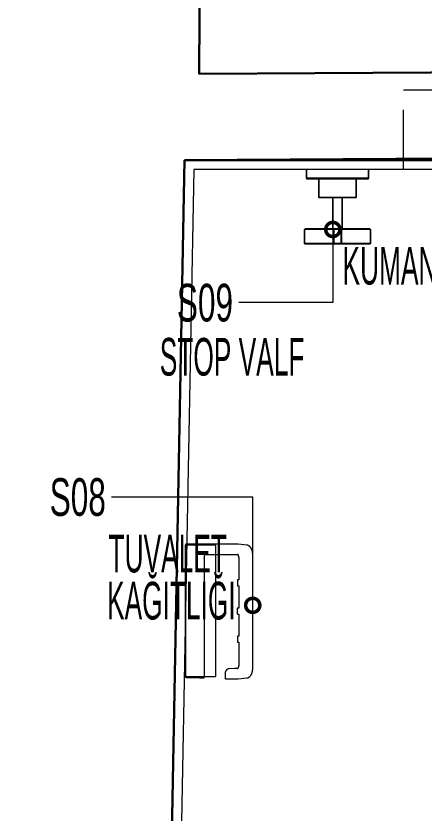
# Model space of a CAD drawing. Header units: centimetres. Extents: x 5488 to 20269, y -31398 to -19684.
# Drawn here: x 8388.1 to 8431.4, y -22403.8 to -22319.2 of the extents above; entities that cross this region are included whole.
import ezdxf
from ezdxf import colors
from ezdxf.entities.mleader import LeaderData, LeaderLine
from ezdxf.math import Vec2, Vec3

# ---------------------------------------------------------------- set-up
doc = ezdxf.new("R2010")
doc.units = ezdxf.units.CM
doc.linetypes.add('2202_Autoban_Istinye Park_Food Hall_Yerlesim_Plan_Altlik$0$2202_Autoban_Istinye Park_Food Hall_PLAN_altlik_20220517$0$2202_Autoban_Istinye Park_Food Hall_PLAN_altlik_20220506$0$HIDDEN', pattern=[9.525, 6.35, -3.175])
for name, color, linetype, lineweight in [('xxx_Auto_Duvar_Duvar Plan Kesit', 7, 'Continuous', 30), ('xxx_Auto_Kaplama_Ahşap', 34, 'Continuous', 0), ('xxx_Auto_Kaplama_Seramik', 182, 'Continuous', 13), ('xxx_Auto_Kaplama_Seramik Tarama', 186, 'Continuous', 5), ('xxx_Auto_Konstruksiyon_Metal', 141, 'Continuous', 0), ('xxx_Auto_SIGN_GENERAL', 51, 'Continuous', 0), ('xxx_Auto_Tefris_Tefris', 32, 'Continuous', 15)]:
    doc.layers.add(name, color=color, linetype=linetype, lineweight=lineweight)
doc.styles.add('AUTOBAN', font='')
doc.styles.add('ROMANS', font='romans')
doc.styles.get('AUTOBAN').set_extended_font_data('Helvetica Normal Tr')

# ---------------------------------------------------------------- blocks, each defined once
blk = doc.blocks.new('_DotSmall')
at = {"color": 0, "linetype": 'ByBlock', "const_width": 0.5}
blk.add_lwpolyline([(-0.0625, 0, 1), (0.0625, 0, 1)], format="xyb", close=True, dxfattribs=at)
blk = doc.blocks.new('x2202_Autoban_Istinye Park_Food Hall_PLAN_altlik_20220517$0$2202_Autoban_Istinye Park_Food Hall_PLAN_altlik_20220506$0$S08_plan')
for p, q in [((-3.3, 0), (-3.3, -0.90625)), ((-3.3, -0.90625), (-3.3, 0)), ((3.3, 0), (3.3, -0.90625)), ((3.3, -0.90625), (3.3, 0)), ((-3.3, -0.90625), (-3.225, -1)), ((-3.3, -0.90625), (-3.18, -0.90625)), ((-3.225, -1), (-3.105, -1)), ((-3.18, -0.90625), (-2.865, -0.90625)), ((-3.105, -1), (-2.79, -1)), ((-2.865, -0.90625), (-2.325, -0.90625)), ((-2.79, -1), (-2.28, -1)), ((-2.325, -0.90625), (-1.635, -0.90625)), ((-2.28, -1), (-2, -1)), ((-2.28, -1), (-1.605, -1)), ((-2, -1), (-2, -2.95)), ((-2, -1), (-1.92727, -1)), ((-2, -2.95), (-2, -1)), ((-1.92727, -1), (-1.73636, -1)), ((-1.73636, -1), (-1.40909, -1)), ((-1.635, -0.90625), (-0.855, -0.90625)), ((-1.605, -1), (-0.825, -1)), ((-1.40909, -1), (-0.99091, -1)), ((-0.99091, -1), (-0.51818, -1)), ((-0.855, -0.90625), (0, -0.90625)), ((-0.825, -1), (0, -1)), ((-0.51818, -1), (0, -1)), ((0, -0.90625), (0.855, -0.90625)), ((0, -1), (0.51818, -1)), ((0, -1), (0.825, -1)), ((0.51818, -1), (0.99091, -1)), ((0.825, -1), (1.605, -1)), ((0.855, -0.90625), (1.635, -0.90625)), ((0.99091, -1), (1.40909, -1)), ((1.40909, -1), (1.73636, -1)), ((1.605, -1), (2.28, -1)), ((1.635, -0.90625), (2.325, -0.90625)), ((1.73636, -1), (1.92727, -1)), ((1.92727, -1), (2, -1)), ((2, -1), (2, -2.95)), ((2, -1), (2.28, -1)), ((2, -2.95), (2, -1)), ((2.28, -1), (2.79, -1)), ((2.325, -0.90625), (2.865, -0.90625)), ((2.79, -1), (3.105, -1)), ((2.865, -0.90625), (3.18, -0.90625)), ((3.105, -1), (3.225, -1)), ((3.18, -0.90625), (3.3, -0.90625)), ((3.225, -1), (3.3, -0.90625)), ((-2, -2.95), (-1.95455, -3)), ((-2, -2.95), (-1.92727, -2.95)), ((-1.95455, -3), (-1.88182, -3)), ((-1.92727, -2.95), (-1.73636, -2.95)), ((-1.88182, -3), (-1.69091, -3)), ((-1.88182, -3), (-1.69091, -3)), ((-1.73636, -2.95), (-1.40909, -2.95)), ((-1.69091, -3), (-1.38182, -3)), ((-1.69091, -3), (-1.38182, -3)), ((-1.40909, -2.95), (-0.99091, -2.95)), ((-1.38182, -3), (-0.97273, -3)), ((-1.38182, -3), (-0.97273, -3)), ((-0.99091, -2.95), (-0.51818, -2.95)), ((-0.97273, -3), (-0.5, -3)), ((-0.97273, -3), (-0.5, -3)), ((-0.51818, -2.95), (0, -2.95)), ((-0.5, -3), (0, -3)), ((-0.5, -3), (-0.5, -6.3)), ((-0.5, -3), (-0.48, -3)), ((-0.5, -6.3), (-0.5, -3)), ((-0.48, -3), (-0.43, -3)), ((-0.43, -3), (-0.35, -3)), ((-0.35, -3), (-0.25, -3)), ((-0.25, -3), (-0.13, -3)), ((-0.13, -3), (0, -3)), ((0, -2.95), (0.51818, -2.95)), ((0, -3), (0.5, -3)), ((0, -3), (0.13, -3)), ((0.13, -3), (0.25, -3)), ((0.25, -3), (0.35, -3)), ((0.35, -3), (0.43, -3)), ((0.43, -3), (0.48, -3)), ((0.48, -3), (0.5, -3)), ((0.5, -6.3), (0.5, -3)), ((0.5, -3), (0.97273, -3)), ((0.5, -3), (0.5, -6.3)), ((0.5, -3), (0.97273, -3)), ((0.51818, -2.95), (0.99091, -2.95)), ((0.97273, -3), (1.38182, -3)), ((0.97273, -3), (1.38182, -3)), ((0.99091, -2.95), (1.40909, -2.95)), ((1.38182, -3), (1.69091, -3)), ((1.38182, -3), (1.69091, -3)), ((1.40909, -2.95), (1.73636, -2.95)), ((1.69091, -3), (1.88182, -3)), ((1.69091, -3), (1.88182, -3)), ((1.73636, -2.95), (1.92727, -2.95)), ((1.88182, -3), (1.95455, -3)), ((1.92727, -2.95), (2, -2.95)), ((1.95455, -3), (2, -2.95)), ((-3.5, -6.35), (-3.45, -6.3)), ((-3.5, -7.85), (-3.5, -6.35)), ((-3.5, -7.85), (-3.5, -6.35)), ((-3.5, -6.35), (-0.44, -6.35)), ((-3.5, -6.35), (-0.44, -6.35)), ((-3.5, -6.35), (-3.5, -7.85)), ((-3.5, -6.35), (-3.5, -7.85)), ((-3.45, -6.3), (-0.38, -6.3)), ((-3.45, -6.3), (-0.38, -6.3)), ((-0.44, -6.35), (-0.38, -6.3)), ((-0.44, -7.85), (-0.44, -6.35)), ((-0.44, -6.35), (-0.42, -6.35)), ((-0.44, -6.35), (-0.44, -7.85)), ((-0.42, -6.35), (-0.4, -6.35)), ((-0.4, -6.35), (-0.35, -6.3)), ((-0.4, -6.35), (-0.35, -6.3)), ((-0.4, -7.85), (-0.4, -6.35)), ((-0.4, -7.85), (-0.4, -6.35)), ((-0.4, -6.35), (0, -6.35)), ((-0.4, -6.35), (-0.4, -7.85)), ((-0.4, -6.35), (-0.4, -7.85)), ((-0.38, -6.3), (-0.37, -6.3)), ((-0.37, -6.3), (-0.35, -6.3)), ((-0.35, -6.3), (0, -6.3)), ((0, -6.3), (0.35, -6.3)), ((0, -6.35), (0.4, -6.35)), ((0.35, -6.3), (0.37, -6.3)), ((0.35, -6.3), (0.4, -6.35)), ((0.37, -6.3), (0.38, -6.3)), ((0.38, -6.3), (3.45, -6.3)), ((0.38, -6.3), (0.44, -6.35)), ((0.4, -7.85), (0.4, -6.35)), ((0.4, -6.35), (0.42, -6.35)), ((0.4, -6.35), (0.4, -7.85)), ((0.42, -6.35), (0.44, -6.35)), ((0.44, -7.85), (0.44, -6.35)), ((0.44, -6.35), (3.5, -6.35)), ((0.44, -6.35), (0.44, -7.85)), ((3.45, -6.3), (3.5, -6.35)), ((3.5, -7.85), (3.5, -6.35)), ((3.5, -6.35), (3.5, -7.85)), ((-3.5, -7.85), (-0.44, -7.85)), ((-3.5, -7.85), (-0.44, -7.85)), ((-3.5, -7.85), (-3.45, -7.9)), ((-3.5, -7.85), (-3.45, -7.9)), ((-3.5, -7.85), (-3.45, -7.9)), ((-3.5, -7.85), (-3.45, -7.9)), ((-3.45, -7.9), (-0.38, -7.9)), ((-3.45, -7.9), (-0.38, -7.9)), ((-3.45, -7.9), (-0.38, -7.9)), ((-3.45, -7.9), (-0.38, -7.9)), ((-0.44, -7.85), (-0.42, -7.85)), ((-0.44, -7.85), (-0.38, -7.9)), ((-0.44, -7.85), (-0.38, -7.9)), ((-0.42, -7.85), (-0.4, -7.85)), ((-0.4, -7.85), (-0.35, -7.9)), ((-0.4, -7.85), (-0.35, -7.9)), ((-0.4, -7.85), (0, -7.85)), ((-0.4, -7.85), (-0.35, -7.9)), ((-0.4, -7.85), (-0.35, -7.9)), ((-0.38, -7.9), (-0.37, -7.9)), ((-0.37, -7.9), (-0.35, -7.9)), ((-0.35, -7.9), (0, -7.9)), ((-0.35, -7.9), (0, -7.9)), ((0, -7.85), (0.4, -7.85)), ((0, -7.9), (0.35, -7.9)), ((0, -7.9), (0.35, -7.9)), ((0.35, -7.9), (0.4, -7.85)), ((0.35, -7.9), (0.4, -7.85)), ((0.35, -7.9), (0.4, -7.85)), ((0.35, -7.9), (0.4, -7.85)), ((0.35, -7.9), (0.4, -7.85)), ((0.35, -7.9), (0.4, -7.85)), ((0.35, -7.9), (0.37, -7.9)), ((0.37, -7.9), (0.38, -7.9)), ((0.38, -7.9), (0.44, -7.85)), ((0.38, -7.9), (0.44, -7.85)), ((0.38, -7.9), (3.45, -7.9)), ((0.38, -7.9), (3.45, -7.9)), ((0.4, -7.85), (0.42, -7.85)), ((0.42, -7.85), (0.44, -7.85)), ((0.44, -7.85), (3.5, -7.85)), ((3.45, -7.9), (3.5, -7.85)), ((3.45, -7.9), (3.5, -7.85)), ((3.45, -7.9), (3.5, -7.85)), ((3.45, -7.9), (3.5, -7.85))]:
    blk.add_line(p, q)
blk.add_lwpolyline([(-3.3, 0), (3.3, 0)])
blk = doc.blocks.new('x2202_Autoban_Istinye Park_Food Hall_PLAN_altlik_20220517$0$2202_Autoban_Istinye Park_Food Hall_PLAN_altlik_20220506$0$S22_plan')
blk.add_lwpolyline([(-6.9, 3.2), (6.9, 3.2, -0.414214), (7, 3.1), (7, 0), (-7, 0), (-7, 3.1, -0.414214)], format="xyb", close=True)
blk = doc.blocks.new('x2202_Autoban_Istinye Park_Food Hall_PLAN_altlik_20220517$0$2202_Autoban_Istinye Park_Food Hall_PLAN_altlik_20220506$0$S10_plan')
for p, q in [((-6.982, 0), (6.982, 0)), ((6.982, 0), (6.986, 0)), ((-7.09, -0.151), (-7.089, -0.133)), ((-7.09, -0.194), (-7.09, -0.151)), ((-7.09, -5.526), (-7.09, -0.194)), ((-7.089, -0.133), (-7.088, -0.115)), ((-7.088, -0.115), (-7.087, -0.109)), ((-7.087, -0.109), (-7.086, -0.102)), ((-7.086, -0.097), (-7.085, -0.091)), ((-7.086, -0.102), (-7.086, -0.097)), ((-7.085, -0.091), (-7.084, -0.086)), ((-7.084, -0.086), (-7.082, -0.081)), ((-7.082, -0.081), (-7.081, -0.077)), ((-7.081, -0.077), (-7.08, -0.074)), ((-7.08, -0.074), (-7.079, -0.07)), ((-7.079, -0.07), (-7.078, -0.067)), ((-7.078, -0.067), (-7.077, -0.063)), ((-7.077, -0.063), (-7.075, -0.06)), ((-7.075, -0.06), (-7.074, -0.057)), ((-7.074, -0.057), (-7.072, -0.054)), ((-7.072, -0.054), (-7.07, -0.051)), ((-7.07, -0.051), (-7.068, -0.048)), ((-7.068, -0.048), (-7.066, -0.045)), ((-7.066, -0.045), (-7.064, -0.042)), ((-7.064, -0.042), (-7.062, -0.039)), ((-7.062, -0.039), (-7.06, -0.036)), ((-7.06, -0.036), (-7.058, -0.034)), ((-7.058, -0.034), (-7.055, -0.031)), ((-7.055, -0.031), (-7.053, -0.029)), ((-7.053, -0.029), (-7.05, -0.026)), ((-7.05, -0.026), (-7.047, -0.024)), ((-7.047, -0.024), (-7.045, -0.022)), ((-7.045, -0.022), (-7.042, -0.019)), ((-7.042, -0.019), (-7.039, -0.017)), ((-7.039, -0.017), (-7.036, -0.016)), ((-7.036, -0.016), (-7.033, -0.014)), ((-7.033, -0.014), (-7.03, -0.012)), ((-7.03, -0.012), (-7.027, -0.01)), ((-7.027, -0.01), (-7.023, -0.009)), ((-7.023, -0.009), (-7.02, -0.007)), ((-7.02, -0.007), (-7.017, -0.006)), ((-7.017, -0.006), (-7.013, -0.005)), ((-7.013, -0.005), (-7.01, -0.004)), ((-7.01, -0.004), (-7.007, -0.003)), ((-7.007, -0.003), (-7.003, -0.002)), ((-7.003, -0.002), (-7, -0.002)), ((-7, -0.002), (-6.996, -0.001)), ((-6.996, -0.001), (-6.993, -0.001)), ((-6.993, -0.001), (-6.989, 0)), ((-6.989, 0), (-6.986, 0)), ((-6.986, 0), (-6.982, 0)), ((6.986, 0), (6.989, 0)), ((6.989, 0), (6.992, -0.001)), ((6.992, -0.001), (6.996, -0.001)), ((6.996, -0.001), (6.999, -0.002)), ((6.999, -0.002), (7.003, -0.002)), ((7.003, -0.002), (7.006, -0.003)), ((7.006, -0.003), (7.009, -0.004)), ((7.009, -0.004), (7.013, -0.005)), ((7.013, -0.005), (7.016, -0.006)), ((7.016, -0.006), (7.019, -0.007)), ((7.019, -0.007), (7.023, -0.009)), ((7.023, -0.009), (7.026, -0.01)), ((7.026, -0.01), (7.029, -0.012)), ((7.029, -0.012), (7.032, -0.013)), ((7.032, -0.013), (7.035, -0.015)), ((7.035, -0.015), (7.038, -0.017)), ((7.038, -0.017), (7.041, -0.019)), ((7.041, -0.019), (7.043, -0.021)), ((7.043, -0.021), (7.046, -0.023)), ((7.046, -0.023), (7.049, -0.025)), ((7.049, -0.025), (7.051, -0.028)), ((7.051, -0.028), (7.054, -0.03)), ((7.054, -0.03), (7.056, -0.033)), ((7.056, -0.033), (7.058, -0.035)), ((7.058, -0.035), (7.061, -0.038)), ((7.061, -0.038), (7.063, -0.041)), ((7.063, -0.041), (7.065, -0.044)), ((7.065, -0.044), (7.067, -0.047)), ((7.067, -0.047), (7.068, -0.049)), ((7.068, -0.049), (7.07, -0.052)), ((7.07, -0.052), (7.072, -0.055)), ((7.072, -0.055), (7.073, -0.059)), ((7.073, -0.059), (7.074, -0.062)), ((7.074, -0.062), (7.076, -0.065)), ((7.076, -0.065), (7.077, -0.068)), ((7.077, -0.068), (7.078, -0.071)), ((7.078, -0.071), (7.079, -0.074)), ((7.079, -0.074), (7.08, -0.078)), ((7.08, -0.078), (7.08, -0.081)), ((7.08, -0.081), (7.081, -0.084)), ((7.081, -0.084), (7.081, -0.088)), ((7.081, -0.088), (7.082, -0.091)), ((7.082, -0.091), (7.082, -0.094)), ((7.082, -0.094), (7.082, -0.098)), ((7.082, -0.098), (7.091, -0.498)), ((7.091, -0.498), (7.114, -1.498)), ((7.114, -1.498), (7.12, -1.756)), ((-5.956, -2.088), (-5.977, -2.155)), ((-5.977, -2.143), (-5.977, -2.143)), ((-5.977, -2.143), (-5.977, -5.538)), ((-5.95, -2.082), (-5.956, -2.088)), ((-5.945, -2.076), (-5.95, -2.082)), ((-5.939, -2.07), (-5.945, -2.076)), ((-5.932, -2.064), (-5.939, -2.07)), ((-5.926, -2.058), (-5.932, -2.064)), ((-5.919, -2.053), (-5.926, -2.058)), ((-5.913, -2.048), (-5.919, -2.053)), ((-5.906, -2.043), (-5.913, -2.048)), ((-5.899, -2.038), (-5.906, -2.043)), ((-5.892, -2.034), (-5.899, -2.038)), ((-5.884, -2.03), (-5.892, -2.034)), ((-5.877, -2.026), (-5.884, -2.03)), ((-5.869, -2.022), (-5.877, -2.026)), ((-5.861, -2.019), (-5.869, -2.022)), ((-5.853, -2.016), (-5.861, -2.019)), ((-5.845, -2.013), (-5.853, -2.016)), ((-5.837, -2.01), (-5.845, -2.013)), ((-5.829, -2.008), (-5.837, -2.01)), ((-5.821, -2.006), (-5.829, -2.008)), ((-5.813, -2.004), (-5.821, -2.006)), ((-5.804, -2.003), (-5.813, -2.004)), ((-5.796, -2.001), (-5.804, -2.003)), ((-5.788, -2.001), (-5.796, -2.001)), ((-5.779, -2), (-5.788, -2.001)), ((-5.771, -2), (-5.779, -2)), ((-5.762, -2), (-5.771, -2)), ((-5.754, -2), (-5.762, -2)), ((-5.745, -2), (-5.754, -2)), ((-5.738, -2), (-5.745, -2)), ((-5.61, -1.993), (-5.738, -2)), ((7.023, -2), (-5.738, -2)), ((-5.61, -1.993), (-5.61, -1.993)), ((-5.492, -1.997), (-5.492, -1.997)), ((-5.491, -1.997), (-5.491, -1.997)), ((7.027, -2), (7.023, -2)), ((7.03, -2), (7.027, -2)), ((7.033, -1.999), (7.03, -2)), ((7.037, -1.999), (7.033, -1.999)), ((7.04, -1.999), (7.037, -1.999)), ((7.044, -1.998), (7.04, -1.999)), ((7.047, -1.997), (7.044, -1.998)), ((7.05, -1.996), (7.047, -1.997)), ((7.054, -1.995), (7.05, -1.996)), ((7.057, -1.994), (7.054, -1.995)), ((7.06, -1.993), (7.057, -1.994)), ((7.063, -1.991), (7.06, -1.993)), ((7.067, -1.99), (7.063, -1.991)), ((7.07, -1.988), (7.067, -1.99)), ((7.073, -1.987), (7.07, -1.988)), ((7.076, -1.985), (7.073, -1.987)), ((7.079, -1.983), (7.076, -1.985)), ((7.081, -1.981), (7.079, -1.983)), ((7.084, -1.979), (7.081, -1.981)), ((7.087, -1.977), (7.084, -1.979)), ((7.09, -1.975), (7.087, -1.977)), ((7.092, -1.972), (7.09, -1.975)), ((7.095, -1.97), (7.092, -1.972)), ((7.097, -1.967), (7.095, -1.97)), ((7.099, -1.965), (7.097, -1.967)), ((7.101, -1.962), (7.099, -1.965)), ((7.104, -1.959), (7.101, -1.962)), ((7.106, -1.957), (7.104, -1.959)), ((7.107, -1.954), (7.106, -1.957)), ((7.109, -1.951), (7.107, -1.954)), ((7.111, -1.948), (7.109, -1.951)), ((7.113, -1.945), (7.111, -1.948)), ((7.114, -1.941), (7.113, -1.945)), ((7.115, -1.938), (7.114, -1.941)), ((7.117, -1.935), (7.115, -1.938)), ((7.118, -1.932), (7.117, -1.935)), ((7.119, -1.928), (7.118, -1.932)), ((7.12, -1.925), (7.119, -1.928)), ((7.12, -1.756), (7.123, -1.898)), ((7.121, -1.922), (7.12, -1.925)), ((7.122, -1.915), (7.121, -1.918)), ((7.121, -1.918), (7.121, -1.922)), ((7.123, -1.908), (7.122, -1.912)), ((7.122, -1.912), (7.122, -1.915)), ((7.123, -1.898), (7.123, -1.901)), ((7.123, -1.901), (7.123, -1.905)), ((7.123, -1.905), (7.123, -1.908)), ((6.482, -4.232), (6.493, -4.229)), ((6.493, -4.229), (6.503, -4.226)), ((6.503, -4.226), (6.514, -4.223)), ((6.514, -4.223), (6.524, -4.221)), ((6.524, -4.221), (6.535, -4.218)), ((6.535, -4.218), (6.545, -4.216)), ((6.545, -4.216), (6.556, -4.214)), ((6.556, -4.214), (6.567, -4.212)), ((6.567, -4.212), (6.578, -4.211)), ((6.578, -4.211), (6.588, -4.209)), ((6.588, -4.209), (6.599, -4.208)), ((6.599, -4.208), (6.61, -4.207)), ((6.61, -4.207), (6.621, -4.206)), ((6.621, -4.206), (6.632, -4.205)), ((6.632, -4.205), (6.642, -4.205)), ((6.642, -4.205), (6.653, -4.205)), ((6.653, -4.205), (6.664, -4.205)), ((6.664, -4.205), (7.136, -4.205)), ((7.136, -4.205), (7.14, -4.205)), ((7.14, -4.205), (7.143, -4.205)), ((7.143, -4.205), (7.147, -4.205)), ((7.147, -4.205), (7.15, -4.206)), ((7.15, -4.206), (7.153, -4.206)), ((7.153, -4.206), (7.157, -4.207)), ((7.157, -4.207), (7.16, -4.207)), ((7.16, -4.207), (7.163, -4.208)), ((7.163, -4.208), (7.167, -4.209)), ((7.167, -4.209), (7.17, -4.21)), ((7.17, -4.21), (7.173, -4.212)), ((7.173, -4.212), (7.176, -4.213)), ((7.176, -4.213), (7.179, -4.214)), ((7.179, -4.214), (7.182, -4.216)), ((7.182, -4.216), (7.185, -4.217)), ((7.185, -4.217), (7.188, -4.219)), ((7.188, -4.219), (7.191, -4.221)), ((7.191, -4.221), (7.194, -4.223)), ((7.194, -4.223), (7.197, -4.225)), ((7.197, -4.225), (7.2, -4.227)), ((7.2, -4.227), (7.202, -4.229)), ((7.202, -4.229), (7.205, -4.232)), ((7.205, -4.232), (7.207, -4.234)), ((6.123, -5.195), (6.165, -4.588)), ((6.165, -4.588), (6.166, -4.578)), ((6.166, -4.578), (6.167, -4.568)), ((6.167, -4.568), (6.168, -4.558)), ((6.168, -4.558), (6.17, -4.549)), ((6.17, -4.549), (6.172, -4.539)), ((6.172, -4.539), (6.174, -4.529)), ((6.174, -4.529), (6.177, -4.52)), ((6.177, -4.52), (6.179, -4.51)), ((6.179, -4.51), (6.183, -4.501)), ((6.183, -4.501), (6.186, -4.491)), ((6.186, -4.491), (6.19, -4.482)), ((6.19, -4.482), (6.193, -4.473)), ((6.193, -4.473), (6.198, -4.463)), ((6.198, -4.463), (6.202, -4.454)), ((6.202, -4.454), (6.207, -4.445)), ((6.207, -4.445), (6.212, -4.437)), ((6.212, -4.437), (6.217, -4.427)), ((6.217, -4.427), (6.223, -4.418)), ((6.223, -4.418), (6.229, -4.409)), ((6.229, -4.409), (6.235, -4.401)), ((6.235, -4.401), (6.242, -4.392)), ((6.242, -4.392), (6.249, -4.383)), ((6.249, -4.383), (6.256, -4.375)), ((6.256, -4.375), (6.263, -4.367)), ((6.263, -4.367), (6.271, -4.359)), ((6.271, -4.359), (6.279, -4.351)), ((6.279, -4.351), (6.287, -4.343)), ((6.287, -4.343), (6.295, -4.336)), ((6.295, -4.336), (6.303, -4.329)), ((6.303, -4.329), (6.312, -4.322)), ((6.312, -4.322), (6.321, -4.315)), ((6.321, -4.315), (6.33, -4.308)), ((6.33, -4.308), (6.339, -4.301)), ((6.339, -4.301), (6.348, -4.295)), ((6.348, -4.295), (6.357, -4.289)), ((6.357, -4.289), (6.367, -4.283)), ((6.367, -4.283), (6.377, -4.278)), ((6.377, -4.278), (6.387, -4.272)), ((6.387, -4.272), (6.397, -4.267)), ((6.397, -4.267), (6.407, -4.262)), ((6.407, -4.262), (6.417, -4.257)), ((6.417, -4.257), (6.428, -4.252)), ((6.428, -4.252), (6.438, -4.248)), ((6.438, -4.248), (6.449, -4.244)), ((6.449, -4.244), (6.46, -4.24)), ((6.46, -4.24), (6.471, -4.236)), ((6.471, -4.236), (6.482, -4.232)), ((7.207, -4.234), (7.21, -4.236)), ((7.21, -4.236), (7.212, -4.239)), ((7.212, -4.239), (7.214, -4.241)), ((7.214, -4.241), (7.216, -4.244)), ((7.216, -4.244), (7.218, -4.247)), ((7.218, -4.247), (7.22, -4.25)), ((7.22, -4.25), (7.222, -4.253)), ((7.222, -4.253), (7.224, -4.256)), ((7.224, -4.256), (7.225, -4.259)), ((7.225, -4.259), (7.227, -4.262)), ((7.227, -4.262), (7.228, -4.265)), ((7.228, -4.265), (7.229, -4.268)), ((7.229, -4.268), (7.231, -4.271)), ((7.231, -4.271), (7.232, -4.274)), ((7.232, -4.274), (7.233, -4.278)), ((7.233, -4.278), (7.234, -4.281)), ((7.234, -4.281), (7.234, -4.284)), ((7.234, -4.284), (7.235, -4.288)), ((7.235, -4.288), (7.236, -4.291)), ((7.236, -4.291), (7.236, -4.294)), ((7.236, -4.294), (7.236, -4.298)), ((7.236, -4.298), (7.236, -4.301)), ((7.236, -4.301), (7.236, -4.305)), ((7.236, -4.305), (7.236, -5.526)), ((-7.087, -5.578), (-7.09, -5.526)), ((-6.982, -6.512), (-7.087, -5.579)), ((-6.023, -5.493), (-6.013, -5.505)), ((-6.013, -5.505), (-6.009, -5.51)), ((-6.009, -5.51), (-6.005, -5.514)), ((-6.005, -5.514), (-6.001, -5.518)), ((-6.001, -5.518), (-5.997, -5.522)), ((-5.997, -5.522), (-5.992, -5.526)), ((-5.992, -5.526), (-5.979, -5.536)), ((-5.979, -5.536), (-5.966, -5.545)), ((-5.966, -5.545), (-5.953, -5.554)), ((-5.953, -5.554), (-5.939, -5.563)), ((-5.939, -5.563), (-5.925, -5.571)), ((-5.925, -5.571), (-5.911, -5.579)), ((-5.911, -5.579), (-5.896, -5.586)), ((-5.896, -5.586), (-5.881, -5.593)), ((-5.881, -5.593), (-5.866, -5.599)), ((-5.866, -5.599), (-5.851, -5.605)), ((-5.851, -5.605), (-5.836, -5.61)), ((-5.836, -5.61), (-5.818, -5.617)), ((-5.818, -5.617), (-5.8, -5.622)), ((-5.8, -5.622), (-5.769, -5.631)), ((-5.769, -5.631), (-5.738, -5.638)), ((-5.738, -5.638), (-5.707, -5.645)), ((-5.707, -5.645), (-5.676, -5.65)), ((-5.676, -5.65), (-5.644, -5.655)), ((-5.644, -5.655), (-5.613, -5.658)), ((-5.613, -5.658), (-5.581, -5.661)), ((-5.581, -5.661), (-5.549, -5.662)), ((-5.549, -5.662), (-5.517, -5.662)), ((-5.517, -5.662), (-3.297, -5.662)), ((-3.297, -5.531), (-3.296, -5.53)), ((-3.297, -5.532), (-3.297, -5.531)), ((-3.297, -5.533), (-3.297, -5.532)), ((-3.297, -5.534), (-3.297, -5.533)), ((-3.297, -5.536), (-3.297, -5.534)), ((-3.297, -5.662), (-3.297, -5.536)), ((-3.296, -5.527), (-3.295, -5.526)), ((-3.296, -5.528), (-3.296, -5.527)), ((-3.296, -5.529), (-3.296, -5.528)), ((-3.296, -5.53), (-3.296, -5.529)), ((-3.295, -5.525), (-3.295, -5.524)), ((-3.295, -5.524), (-3.294, -5.524)), ((-3.295, -5.526), (-3.295, -5.525)), ((-3.294, -5.522), (-3.293, -5.521)), ((-3.294, -5.523), (-3.294, -5.522)), ((-3.294, -5.524), (-3.294, -5.523)), ((-3.293, -5.52), (-3.292, -5.519)), ((-3.293, -5.521), (-3.293, -5.52)), ((-3.292, -5.519), (-3.291, -5.518)), ((-3.291, -5.518), (-3.291, -5.517)), ((-3.291, -5.517), (-3.29, -5.517)), ((-3.29, -5.517), (-3.289, -5.516)), ((-3.289, -5.515), (-3.288, -5.514)), ((-3.289, -5.516), (-3.289, -5.515)), ((-3.288, -5.514), (-3.287, -5.514)), ((-3.287, -5.513), (-3.286, -5.512)), ((-3.287, -5.514), (-3.287, -5.513)), ((-3.286, -5.512), (-3.285, -5.512)), ((-3.285, -5.512), (-3.284, -5.511)), ((-3.284, -5.511), (-3.283, -5.51)), ((-3.283, -5.51), (-3.282, -5.51)), ((-3.282, -5.51), (-3.282, -5.509)), ((-3.282, -5.509), (-3.281, -5.509)), ((-3.281, -5.509), (-3.28, -5.508)), ((-3.28, -5.508), (-3.279, -5.508)), ((-3.279, -5.508), (-3.278, -5.508)), ((-3.278, -5.508), (-3.277, -5.507)), ((-3.277, -5.507), (-3.276, -5.507)), ((-3.276, -5.507), (-3.275, -5.507)), ((-3.275, -5.507), (-3.274, -5.506)), ((-3.274, -5.506), (-3.273, -5.506)), ((-3.273, -5.506), (-3.272, -5.506)), ((-3.272, -5.506), (-3.271, -5.506)), ((-3.271, -5.506), (-3.27, -5.506)), ((-3.27, -5.506), (-3.269, -5.506)), ((-3.269, -5.506), (-3.268, -5.506)), ((-3.268, -5.506), (-3.267, -5.506)), ((-3.267, -5.506), (-3.266, -5.506)), ((-3.266, -5.506), (-3.266, -5.506)), ((-3.266, -5.506), (-3.266, -5.506)), ((-3.266, -5.506), (-3.265, -5.506)), ((-3.265, -5.506), (-3.265, -5.506)), ((-3.265, -5.506), (-3.264, -5.506)), ((-3.264, -5.506), (-3.264, -5.506)), ((-3.264, -5.506), (-3.263, -5.506)), ((-3.263, -5.506), (-3.26, -5.506)), ((-3.26, -5.506), (-3.259, -5.506)), ((-3.259, -5.506), (-3.255, -5.506)), ((-3.255, -5.506), (-3.255, -5.506)), ((-3.255, -5.506), (-3.252, -5.506)), ((-3.252, -5.506), (-3.252, -5.506)), ((-3.252, -5.506), (-3.25, -5.506)), ((-3.25, -5.506), (-3.249, -5.506)), ((-3.249, -5.506), (-3.248, -5.506)), ((-3.248, -5.506), (-3.246, -5.506)), ((-3.246, -5.506), (-3.243, -5.506)), ((-3.243, -5.506), (-3.242, -5.506)), ((-3.242, -5.506), (-3.24, -5.506)), ((-3.24, -5.506), (-3.239, -5.506)), ((-3.239, -5.506), (-3.237, -5.506)), ((-3.237, -5.506), (-3.235, -5.506)), ((-3.235, -5.506), (-3.233, -5.506)), ((-3.233, -5.506), (-2.84, -5.506)), ((-2.84, -5.506), (-2.838, -5.506)), ((-2.838, -5.506), (-2.699, -5.506)), ((-2.699, -5.506), (-2.696, -5.506)), ((-2.696, -5.506), (-2.696, -5.506)), ((-2.696, -5.506), (-2.694, -5.506)), ((-2.694, -5.506), (-2.693, -5.506)), ((-2.693, -5.506), (-2.692, -5.506)), ((-2.692, -5.506), (-2.691, -5.506)), ((-2.691, -5.506), (-2.69, -5.506)), ((-2.69, -5.506), (-2.689, -5.506)), ((-2.689, -5.506), (-2.689, -5.506)), ((-2.689, -5.506), (-2.688, -5.506)), ((-2.688, -5.506), (-2.687, -5.506)), ((-2.687, -5.506), (-2.687, -5.506)), ((-2.687, -5.506), (-2.686, -5.506)), ((-2.686, -5.506), (-2.685, -5.506)), ((-2.685, -5.506), (-2.684, -5.506)), ((-2.684, -5.506), (-2.683, -5.506)), ((-2.683, -5.506), (-2.682, -5.506)), ((-2.682, -5.506), (-2.681, -5.506)), ((-2.681, -5.506), (-2.68, -5.506)), ((-2.68, -5.506), (-2.679, -5.507)), ((-2.679, -5.507), (-2.678, -5.507)), ((-2.678, -5.507), (-2.677, -5.507)), ((-2.677, -5.507), (-2.676, -5.508)), ((-2.676, -5.508), (-2.675, -5.508)), ((-2.675, -5.508), (-2.674, -5.508)), ((-2.674, -5.508), (-2.673, -5.509)), ((-2.673, -5.509), (-2.672, -5.509)), ((-2.672, -5.509), (-2.671, -5.51)), ((-2.671, -5.51), (-2.67, -5.51)), ((-2.67, -5.51), (-2.67, -5.511)), ((-2.67, -5.511), (-2.669, -5.512)), ((-2.669, -5.512), (-2.668, -5.512)), ((-2.668, -5.512), (-2.667, -5.513)), ((-2.667, -5.513), (-2.666, -5.514)), ((-2.666, -5.514), (-2.666, -5.514)), ((-2.666, -5.514), (-2.665, -5.515)), ((-2.665, -5.515), (-2.664, -5.516)), ((-2.664, -5.516), (-2.664, -5.517)), ((-2.664, -5.517), (-2.663, -5.517)), ((-2.663, -5.517), (-2.662, -5.518)), ((-2.662, -5.518), (-2.662, -5.519)), ((-2.662, -5.519), (-2.661, -5.52)), ((-2.661, -5.52), (-2.661, -5.521)), ((-2.661, -5.521), (-2.66, -5.522)), ((-2.66, -5.522), (-2.66, -5.523)), ((-2.66, -5.523), (-2.659, -5.524)), ((-2.659, -5.524), (-2.659, -5.524)), ((-2.659, -5.524), (-2.659, -5.525)), ((-2.659, -5.525), (-2.658, -5.526)), ((-2.658, -5.526), (-2.658, -5.527)), ((-2.658, -5.527), (-2.658, -5.528)), ((-2.658, -5.528), (-2.658, -5.529)), ((-2.658, -5.529), (-2.657, -5.53)), ((-2.657, -5.53), (-2.657, -5.531)), ((-2.657, -5.531), (-2.657, -5.532)), ((-2.657, -5.532), (-2.657, -5.533)), ((-2.657, -5.533), (-2.657, -5.534)), ((-2.657, -5.534), (-2.657, -5.536)), ((-2.657, -5.536), (-2.657, -5.662)), ((-2.657, -5.662), (-0.297, -5.662)), ((-0.297, -5.526), (-0.296, -5.525)), ((-0.297, -5.527), (-0.297, -5.526)), ((-0.297, -5.528), (-0.297, -5.527)), ((-0.297, -5.529), (-0.297, -5.528)), ((-0.297, -5.53), (-0.297, -5.529)), ((-0.297, -5.662), (-0.297, -5.53)), ((-0.296, -5.522), (-0.295, -5.521)), ((-0.296, -5.523), (-0.296, -5.522)), ((-0.296, -5.524), (-0.296, -5.523)), ((-0.296, -5.525), (-0.296, -5.524)), ((-0.295, -5.519), (-0.294, -5.518)), ((-0.295, -5.52), (-0.295, -5.519)), ((-0.295, -5.521), (-0.295, -5.52)), ((-0.294, -5.516), (-0.293, -5.515)), ((-0.294, -5.517), (-0.294, -5.516)), ((-0.294, -5.518), (-0.294, -5.517)), ((-0.293, -5.515), (-0.293, -5.514)), ((-0.293, -5.514), (-0.292, -5.514)), ((-0.292, -5.514), (-0.291, -5.513)), ((-0.291, -5.512), (-0.29, -5.511)), ((-0.291, -5.513), (-0.291, -5.512)), ((-0.29, -5.511), (-0.289, -5.51)), ((-0.289, -5.51), (-0.288, -5.509)), ((-0.289, -5.51), (-0.289, -5.51)), ((-0.288, -5.509), (-0.287, -5.508)), ((-0.287, -5.508), (-0.287, -5.507)), ((-0.287, -5.507), (-0.286, -5.507)), ((-0.286, -5.507), (-0.285, -5.506)), ((-0.285, -5.506), (-0.284, -5.505)), ((-0.284, -5.505), (-0.283, -5.505)), ((-0.283, -5.505), (-0.282, -5.504)), ((-0.282, -5.504), (-0.281, -5.503)), ((-0.282, -5.504), (-0.282, -5.504)), ((-0.281, -5.503), (-0.28, -5.503)), ((-0.28, -5.503), (-0.279, -5.502)), ((-0.279, -5.502), (-0.278, -5.502)), ((-0.278, -5.502), (-0.277, -5.502)), ((-0.277, -5.502), (-0.276, -5.501)), ((-0.276, -5.501), (-0.275, -5.501)), ((-0.275, -5.501), (-0.274, -5.501)), ((-0.274, -5.501), (-0.273, -5.501)), ((-0.273, -5.501), (-0.272, -5.5)), ((-0.272, -5.5), (-0.271, -5.5)), ((-0.271, -5.5), (-0.27, -5.5)), ((-0.27, -5.5), (-0.269, -5.5)), ((-0.269, -5.5), (-0.268, -5.5)), ((-0.268, -5.5), (-0.267, -5.5)), ((-0.267, -5.5), (-0.266, -5.5)), ((-0.266, -5.5), (-0.266, -5.5)), ((-0.266, -5.5), (-0.266, -5.5)), ((-0.266, -5.5), (-0.265, -5.5)), ((-0.265, -5.5), (-0.265, -5.5)), ((-0.265, -5.5), (-0.264, -5.5)), ((-0.264, -5.5), (-0.264, -5.5)), ((-0.264, -5.5), (-0.263, -5.5)), ((-0.263, -5.5), (-0.26, -5.5)), ((-0.26, -5.5), (-0.259, -5.5)), ((-0.259, -5.5), (-0.255, -5.5)), ((-0.255, -5.5), (-0.255, -5.5)), ((-0.255, -5.5), (-0.252, -5.5)), ((-0.252, -5.5), (-0.252, -5.5)), ((-0.252, -5.5), (-0.25, -5.5)), ((-0.25, -5.5), (-0.249, -5.5)), ((-0.249, -5.5), (-0.248, -5.5)), ((-0.248, -5.5), (-0.246, -5.5)), ((-0.246, -5.5), (-0.243, -5.5)), ((-0.243, -5.5), (-0.242, -5.5)), ((-0.242, -5.5), (-0.24, -5.5)), ((-0.24, -5.5), (-0.239, -5.5)), ((-0.239, -5.5), (-0.237, -5.5)), ((-0.237, -5.5), (-0.235, -5.5)), ((-0.235, -5.5), (-0.233, -5.5)), ((-0.233, -5.5), (0.16, -5.5)), ((0.16, -5.5), (0.162, -5.5)), ((0.162, -5.5), (0.301, -5.5)), ((0.301, -5.5), (0.304, -5.5)), ((0.304, -5.5), (0.304, -5.5)), ((0.304, -5.5), (0.306, -5.5)), ((0.306, -5.5), (0.307, -5.5)), ((0.307, -5.5), (0.308, -5.5)), ((0.308, -5.5), (0.309, -5.5)), ((0.309, -5.5), (0.31, -5.5)), ((0.31, -5.5), (0.311, -5.5)), ((0.311, -5.5), (0.311, -5.5)), ((0.311, -5.5), (0.312, -5.5)), ((0.312, -5.5), (0.313, -5.5)), ((0.313, -5.5), (0.313, -5.5)), ((0.313, -5.5), (0.314, -5.5)), ((0.314, -5.5), (0.315, -5.5)), ((0.315, -5.5), (0.316, -5.5)), ((0.316, -5.5), (0.317, -5.5)), ((0.317, -5.5), (0.318, -5.5)), ((0.318, -5.5), (0.319, -5.501)), ((0.319, -5.501), (0.32, -5.501)), ((0.32, -5.501), (0.321, -5.501)), ((0.321, -5.501), (0.322, -5.501)), ((0.322, -5.501), (0.323, -5.502)), ((0.323, -5.502), (0.324, -5.502)), ((0.324, -5.502), (0.325, -5.502)), ((0.325, -5.502), (0.326, -5.503)), ((0.326, -5.503), (0.327, -5.503)), ((0.327, -5.503), (0.328, -5.504)), ((0.328, -5.504), (0.329, -5.504)), ((0.329, -5.504), (0.33, -5.505)), ((0.33, -5.505), (0.33, -5.505)), ((0.33, -5.505), (0.331, -5.506)), ((0.331, -5.506), (0.332, -5.507)), ((0.332, -5.507), (0.333, -5.507)), ((0.333, -5.507), (0.334, -5.508)), ((0.334, -5.508), (0.334, -5.509)), ((0.334, -5.509), (0.335, -5.51)), ((0.335, -5.51), (0.336, -5.51)), ((0.336, -5.51), (0.336, -5.511)), ((0.336, -5.511), (0.337, -5.512)), ((0.337, -5.512), (0.338, -5.513)), ((0.338, -5.513), (0.338, -5.514)), ((0.338, -5.514), (0.339, -5.514)), ((0.339, -5.514), (0.339, -5.515)), ((0.339, -5.515), (0.34, -5.516)), ((0.34, -5.516), (0.34, -5.517)), ((0.34, -5.517), (0.341, -5.518)), ((0.341, -5.518), (0.341, -5.519)), ((0.341, -5.519), (0.341, -5.52)), ((0.341, -5.52), (0.342, -5.521)), ((0.342, -5.521), (0.342, -5.522)), ((0.342, -5.522), (0.342, -5.523)), ((0.342, -5.523), (0.342, -5.524)), ((0.342, -5.524), (0.343, -5.525)), ((0.343, -5.525), (0.343, -5.526)), ((0.343, -5.526), (0.343, -5.527)), ((0.343, -5.527), (0.343, -5.528)), ((0.343, -5.528), (0.343, -5.529)), ((0.343, -5.529), (0.343, -5.53)), ((0.343, -5.53), (0.343, -5.662)), ((0.343, -5.662), (2.703, -5.662)), ((2.703, -5.531), (2.704, -5.53)), ((2.703, -5.532), (2.703, -5.531)), ((2.703, -5.533), (2.703, -5.532)), ((2.703, -5.534), (2.703, -5.533)), ((2.703, -5.536), (2.703, -5.534)), ((2.703, -5.662), (2.703, -5.536)), ((2.704, -5.527), (2.705, -5.526)), ((2.704, -5.528), (2.704, -5.527)), ((2.704, -5.529), (2.704, -5.528)), ((2.704, -5.53), (2.704, -5.529)), ((2.705, -5.525), (2.705, -5.524)), ((2.705, -5.524), (2.706, -5.524)), ((2.705, -5.526), (2.705, -5.525)), ((2.706, -5.522), (2.707, -5.521)), ((2.706, -5.523), (2.706, -5.522)), ((2.706, -5.524), (2.706, -5.523)), ((2.707, -5.52), (2.708, -5.519)), ((2.707, -5.521), (2.707, -5.52)), ((2.708, -5.519), (2.709, -5.518)), ((2.709, -5.518), (2.709, -5.517)), ((2.709, -5.517), (2.71, -5.517)), ((2.71, -5.517), (2.711, -5.516)), ((2.711, -5.515), (2.712, -5.514)), ((2.711, -5.516), (2.711, -5.515)), ((2.712, -5.514), (2.713, -5.514)), ((2.713, -5.513), (2.714, -5.512)), ((2.713, -5.514), (2.713, -5.513)), ((2.714, -5.512), (2.715, -5.512)), ((2.715, -5.512), (2.716, -5.511)), ((2.716, -5.511), (2.717, -5.51)), ((2.717, -5.51), (2.718, -5.51)), ((2.718, -5.51), (2.718, -5.509)), ((2.718, -5.509), (2.719, -5.509)), ((2.719, -5.509), (2.72, -5.508)), ((2.72, -5.508), (2.721, -5.508)), ((2.721, -5.508), (2.722, -5.508)), ((2.722, -5.508), (2.723, -5.507)), ((2.723, -5.507), (2.724, -5.507)), ((2.724, -5.507), (2.725, -5.507)), ((2.725, -5.507), (2.726, -5.506)), ((2.726, -5.506), (2.727, -5.506)), ((2.727, -5.506), (2.728, -5.506)), ((2.728, -5.506), (2.729, -5.506)), ((2.729, -5.506), (2.73, -5.506)), ((2.73, -5.506), (2.731, -5.506)), ((2.731, -5.506), (2.732, -5.506)), ((2.732, -5.506), (2.733, -5.506)), ((2.733, -5.506), (2.734, -5.506)), ((2.734, -5.506), (2.734, -5.506)), ((2.734, -5.506), (2.734, -5.506)), ((2.734, -5.506), (2.735, -5.506)), ((2.735, -5.506), (2.735, -5.506)), ((2.735, -5.506), (2.736, -5.506)), ((2.736, -5.506), (2.736, -5.506)), ((2.736, -5.506), (2.737, -5.506)), ((2.737, -5.506), (2.74, -5.506)), ((2.74, -5.506), (2.741, -5.506)), ((2.741, -5.506), (2.745, -5.506)), ((2.745, -5.506), (2.745, -5.506)), ((2.745, -5.506), (2.748, -5.506)), ((2.748, -5.506), (2.748, -5.506)), ((2.748, -5.506), (2.75, -5.506)), ((2.75, -5.506), (2.751, -5.506)), ((2.751, -5.506), (2.752, -5.506)), ((2.752, -5.506), (2.754, -5.506)), ((2.754, -5.506), (2.757, -5.506)), ((2.757, -5.506), (2.758, -5.506)), ((2.758, -5.506), (2.76, -5.506)), ((2.76, -5.506), (2.761, -5.506)), ((2.761, -5.506), (2.763, -5.506)), ((2.763, -5.506), (2.765, -5.506)), ((2.765, -5.506), (2.767, -5.506)), ((2.767, -5.506), (3.16, -5.506)), ((3.16, -5.506), (3.162, -5.506)), ((3.162, -5.506), (3.301, -5.506)), ((3.301, -5.506), (3.304, -5.506)), ((3.304, -5.506), (3.304, -5.506)), ((3.304, -5.506), (3.306, -5.506)), ((3.306, -5.506), (3.307, -5.506)), ((3.307, -5.506), (3.308, -5.506)), ((3.308, -5.506), (3.309, -5.506)), ((3.309, -5.506), (3.31, -5.506)), ((3.31, -5.506), (3.311, -5.506)), ((3.311, -5.506), (3.311, -5.506)), ((3.311, -5.506), (3.312, -5.506)), ((3.312, -5.506), (3.313, -5.506)), ((3.313, -5.506), (3.313, -5.506)), ((3.313, -5.506), (3.314, -5.506)), ((3.314, -5.506), (3.315, -5.506)), ((3.315, -5.506), (3.316, -5.506)), ((3.316, -5.506), (3.317, -5.506)), ((3.317, -5.506), (3.318, -5.506)), ((3.318, -5.506), (3.319, -5.506)), ((3.319, -5.506), (3.32, -5.506)), ((3.32, -5.506), (3.321, -5.507)), ((3.321, -5.507), (3.322, -5.507)), ((3.322, -5.507), (3.323, -5.507)), ((3.323, -5.507), (3.324, -5.508)), ((3.324, -5.508), (3.325, -5.508)), ((3.325, -5.508), (3.326, -5.508)), ((3.326, -5.508), (3.327, -5.509)), ((3.327, -5.509), (3.328, -5.509)), ((3.328, -5.509), (3.329, -5.51)), ((3.329, -5.51), (3.33, -5.51)), ((3.33, -5.51), (3.33, -5.511)), ((3.33, -5.511), (3.331, -5.512)), ((3.331, -5.512), (3.332, -5.512)), ((3.332, -5.512), (3.333, -5.513)), ((3.333, -5.513), (3.334, -5.514)), ((3.334, -5.514), (3.334, -5.514)), ((3.334, -5.514), (3.335, -5.515)), ((3.335, -5.515), (3.336, -5.516)), ((3.336, -5.516), (3.336, -5.517)), ((3.336, -5.517), (3.337, -5.517)), ((3.337, -5.517), (3.338, -5.518)), ((3.338, -5.518), (3.338, -5.519)), ((3.338, -5.519), (3.339, -5.52)), ((3.339, -5.52), (3.339, -5.521)), ((3.339, -5.521), (3.34, -5.522)), ((3.34, -5.522), (3.34, -5.523)), ((3.34, -5.523), (3.341, -5.524)), ((3.341, -5.524), (3.341, -5.524)), ((3.341, -5.524), (3.341, -5.525)), ((3.341, -5.525), (3.342, -5.526)), ((3.342, -5.526), (3.342, -5.527)), ((3.342, -5.527), (3.342, -5.528)), ((3.342, -5.528), (3.342, -5.529)), ((3.342, -5.529), (3.343, -5.53)), ((3.343, -5.53), (3.343, -5.531)), ((3.343, -5.531), (3.343, -5.532)), ((3.343, -5.532), (3.343, -5.533)), ((3.343, -5.533), (3.343, -5.534)), ((3.343, -5.534), (3.343, -5.536)), ((3.343, -5.536), (3.343, -5.662)), ((3.343, -5.662), (5.663, -5.662)), ((5.663, -5.662), (5.695, -5.662)), ((5.695, -5.662), (5.727, -5.66)), ((5.727, -5.66), (5.759, -5.658)), ((5.759, -5.658), (5.79, -5.655)), ((5.79, -5.655), (5.822, -5.65)), ((5.822, -5.65), (5.853, -5.645)), ((5.853, -5.645), (5.884, -5.639)), ((5.884, -5.639), (5.909, -5.633)), ((5.909, -5.633), (5.934, -5.626)), ((5.934, -5.626), (5.958, -5.619)), ((5.958, -5.619), (5.982, -5.61)), ((5.982, -5.61), (5.984, -5.61)), ((5.984, -5.61), (6.005, -5.602)), ((6.005, -5.602), (6.026, -5.593)), ((6.026, -5.593), (6.046, -5.584)), ((6.046, -5.584), (6.066, -5.574)), ((6.066, -5.574), (6.076, -5.568)), ((6.076, -5.568), (6.087, -5.562)), ((6.087, -5.562), (6.096, -5.556)), ((6.096, -5.556), (6.105, -5.551)), ((6.105, -5.551), (6.113, -5.545)), ((6.113, -5.545), (6.121, -5.539)), ((6.121, -5.539), (6.128, -5.534)), ((6.123, -5.198), (6.123, -5.195)), ((6.123, -5.538), (6.123, -5.198)), ((6.128, -5.534), (6.135, -5.529)), ((6.135, -5.529), (6.138, -5.526)), ((6.138, -5.526), (6.144, -5.521)), ((6.144, -5.521), (6.148, -5.517)), ((6.148, -5.517), (6.152, -5.513)), ((6.152, -5.513), (6.156, -5.509)), ((6.156, -5.509), (6.159, -5.506)), ((6.159, -5.506), (6.162, -5.503)), ((6.162, -5.503), (6.164, -5.5)), ((6.164, -5.5), (6.165, -5.498)), ((6.165, -5.498), (6.167, -5.497)), ((6.167, -5.495), (6.168, -5.494)), ((6.167, -5.497), (6.167, -5.495)), ((6.168, -5.494), (6.168, -5.493)), ((6.168, -5.493), (6.169, -5.493)), ((7.233, -5.579), (7.129, -6.512)), ((7.236, -5.526), (7.234, -5.578)), ((-6.981, -6.522), (-6.982, -6.512)), ((-6.98, -6.532), (-6.981, -6.522)), ((-6.978, -6.542), (-6.98, -6.532)), ((-6.976, -6.553), (-6.978, -6.542)), ((-6.974, -6.563), (-6.976, -6.553)), ((-6.971, -6.574), (-6.974, -6.563)), ((-6.968, -6.584), (-6.971, -6.574)), ((-6.966, -6.594), (-6.968, -6.584)), ((-6.962, -6.604), (-6.966, -6.594)), ((-6.959, -6.615), (-6.962, -6.604)), ((-6.957, -6.621), (-6.959, -6.615)), ((-6.952, -6.635), (-6.957, -6.621)), ((-6.948, -6.643), (-6.952, -6.635)), ((-6.945, -6.652), (-6.948, -6.643)), ((-6.941, -6.66), (-6.945, -6.652)), ((-6.937, -6.669), (-6.941, -6.66)), ((-6.933, -6.677), (-6.937, -6.669)), ((-6.924, -6.694), (-6.933, -6.677)), ((-6.917, -6.708), (-6.924, -6.694)), ((-6.909, -6.721), (-6.917, -6.708)), ((-6.901, -6.734), (-6.909, -6.721)), ((-6.892, -6.748), (-6.901, -6.734)), ((-6.885, -6.758), (-6.892, -6.748)), ((-6.877, -6.768), (-6.885, -6.758)), ((-6.865, -6.784), (-6.877, -6.768)), ((7.023, -6.769), (7.012, -6.784)), ((7.034, -6.754), (7.023, -6.769)), ((7.045, -6.739), (7.034, -6.754)), ((7.055, -6.723), (7.045, -6.739)), ((7.064, -6.707), (7.055, -6.723)), ((7.073, -6.69), (7.064, -6.707)), ((7.081, -6.673), (7.073, -6.69)), ((7.089, -6.656), (7.081, -6.673)), ((7.096, -6.639), (7.089, -6.656)), ((7.103, -6.621), (7.096, -6.639)), ((7.108, -6.604), (7.103, -6.621)), ((7.114, -6.586), (7.108, -6.604)), ((7.118, -6.568), (7.114, -6.586)), ((7.122, -6.549), (7.118, -6.568)), ((7.126, -6.531), (7.122, -6.549)), ((7.128, -6.512), (7.126, -6.531)), ((-6.852, -6.799), (-6.865, -6.784)), ((-6.839, -6.814), (-6.852, -6.799)), ((-6.825, -6.829), (-6.839, -6.814)), ((-6.811, -6.844), (-6.825, -6.829)), ((-6.796, -6.858), (-6.811, -6.844)), ((-6.781, -6.872), (-6.796, -6.858)), ((-6.765, -6.886), (-6.781, -6.872)), ((-6.749, -6.899), (-6.765, -6.886)), ((-6.73, -6.914), (-6.749, -6.899)), ((-6.711, -6.928), (-6.73, -6.914)), ((-6.691, -6.942), (-6.711, -6.928)), ((-6.67, -6.955), (-6.691, -6.942)), ((-6.649, -6.968), (-6.67, -6.955)), ((-6.628, -6.981), (-6.649, -6.968)), ((-6.606, -6.993), (-6.628, -6.981)), ((-6.583, -7.004), (-6.606, -6.993)), ((-6.556, -7.017), (-6.583, -7.004)), ((-6.528, -7.03), (-6.556, -7.017)), ((-6.501, -7.042), (-6.528, -7.03)), ((-6.472, -7.052), (-6.501, -7.042)), ((-6.442, -7.063), (-6.472, -7.052)), ((-6.405, -7.076), (-6.442, -7.063)), ((-6.367, -7.087), (-6.405, -7.076)), ((-6.328, -7.097), (-6.367, -7.087)), ((-6.29, -7.106), (-6.328, -7.097)), ((-6.25, -7.114), (-6.29, -7.106)), ((-6.21, -7.121), (-6.25, -7.114)), ((-6.17, -7.126), (-6.21, -7.121)), ((-6.129, -7.131), (-6.17, -7.126)), ((-6.089, -7.134), (-6.129, -7.131)), ((-6.048, -7.137), (-6.089, -7.134)), ((-6.014, -7.138), (-6.048, -7.137)), ((-5.98, -7.138), (-6.014, -7.138)), ((6.127, -7.138), (-5.98, -7.138)), ((6.175, -7.137), (6.127, -7.138)), ((6.223, -7.135), (6.175, -7.137)), ((6.251, -7.133), (6.223, -7.135)), ((6.278, -7.131), (6.251, -7.133)), ((6.306, -7.128), (6.278, -7.131)), ((6.333, -7.124), (6.306, -7.128)), ((6.36, -7.12), (6.333, -7.124)), ((6.387, -7.115), (6.36, -7.12)), ((6.414, -7.11), (6.387, -7.115)), ((6.441, -7.105), (6.414, -7.11)), ((6.467, -7.099), (6.441, -7.105)), ((6.494, -7.092), (6.467, -7.099)), ((6.52, -7.085), (6.494, -7.092)), ((6.545, -7.077), (6.52, -7.085)), ((6.582, -7.065), (6.545, -7.077)), ((6.619, -7.052), (6.582, -7.065)), ((6.649, -7.041), (6.619, -7.052)), ((6.679, -7.028), (6.649, -7.041)), ((6.709, -7.014), (6.679, -7.028)), ((6.738, -7), (6.709, -7.014)), ((6.76, -6.988), (6.738, -7)), ((6.782, -6.976), (6.76, -6.988)), ((6.804, -6.963), (6.782, -6.976)), ((6.824, -6.95), (6.804, -6.963)), ((6.845, -6.936), (6.824, -6.95)), ((6.865, -6.922), (6.845, -6.936)), ((6.884, -6.908), (6.865, -6.922)), ((6.902, -6.893), (6.884, -6.908)), ((6.923, -6.876), (6.902, -6.893)), ((6.935, -6.865), (6.923, -6.876)), ((6.946, -6.855), (6.935, -6.865)), ((6.957, -6.844), (6.946, -6.855)), ((6.968, -6.833), (6.957, -6.844)), ((6.979, -6.821), (6.968, -6.833)), ((6.989, -6.81), (6.979, -6.821)), ((7, -6.798), (6.989, -6.81)), ((7.012, -6.784), (7, -6.798))]:
    blk.add_line(p, q)
blk = doc.blocks.new('WCVİTRİFİYE')
at = {"linetype": '2202_Autoban_Istinye Park_Food Hall_Yerlesim_Plan_Altlik$0$2202_Autoban_Istinye Park_Food Hall_PLAN_altlik_20220517$0$2202_Autoban_Istinye Park_Food Hall_PLAN_altlik_20220506$0$HIDDEN'}
blk.add_lwpolyline([(23, 0), (-23, 0), (-22.98, 8.48), (23.02, 8.48)], close=True, dxfattribs=at)
at = {"xscale": -1}
blk.add_blockref('x2202_Autoban_Istinye Park_Food Hall_PLAN_altlik_20220517$0$2202_Autoban_Istinye Park_Food Hall_PLAN_altlik_20220506$0$S08_plan', (-30, 0), dxfattribs=at)
at = {"xscale": -1.000000000000001, "rotation": 90}
blk.add_blockref('x2202_Autoban_Istinye Park_Food Hall_PLAN_altlik_20220517$0$2202_Autoban_Istinye Park_Food Hall_PLAN_altlik_20220506$0$S10_plan', (-46.146, -46.849), dxfattribs=at)
at = {"rotation": 270}
blk.add_blockref('x2202_Autoban_Istinye Park_Food Hall_PLAN_altlik_20220517$0$2202_Autoban_Istinye Park_Food Hall_PLAN_altlik_20220506$0$S22_plan', (-46.146, -46.849), dxfattribs=at)
blk = doc.blocks.new('WC TEFRIS')
at = {"layer": 'xxx_Auto_Tefris_Tefris', "color": 0}
blk.add_blockref('WCVİTRİFİYE', (-259.801, 858.802), dxfattribs=at)
blk = doc.blocks.new('A$Cd4c68676')
at = {"layer": 'xxx_Auto_Duvar_Duvar Plan Kesit', "color": 0}
blk.add_lwpolyline([(79.294, 589.437), (-14.42, 589.413)], dxfattribs=at)
at = {"layer": 'xxx_Auto_Kaplama_Seramik'}
for points in [[(-13.42, 588.413), (-15.977, 453.645)], [(77.094, 588.413), (-13.42, 588.413)]]:
    blk.add_lwpolyline(points, dxfattribs=at)
at = {"layer": 'xxx_Auto_Kaplama_Seramik Tarama', "color": 0}
blk.add_lwpolyline([(-14.42, 589.426), (-20.081, 290.084)], dxfattribs=at)
blk = doc.blocks.new('A$C1e03b758')
at = {"layer": 'xxx_Auto_SIGN_GENERAL', "color": 12, "char_height": 4, "attachment_point": 5, "line_spacing_factor": 0.75, "style": 'ROMANS'}
for s, width, insert in [('{\\fArial|b0|i0|c162|p34;\\W0.5;KUMANDA PANELİ}', 24.49566, (29.277, 107.083)), ('{\\fArial|b0|i0|c162|p34;\\W0.5;STOP VALF}', 15.28284, (5.208, 97.413)), ('{\\fArial|b0|i0|c162|p34;\\W0.5;TUVALET\\P KAĞITLIĞI}', 26.80398, (-1.631, 74.019))]:
    blk.add_mtext_dynamic_manual_height_columns(s, width=width, gutter_width=20, heights=[0], dxfattribs=dict(at, insert=insert))
at = {"layer": 'xxx_Auto_SIGN_GENERAL', "color": 12}
ml = blk.add_multileader_mtext('Standard', dxfattribs=at)
ml.set_content('{\\W0.6;S09}', color=12, style='AUTOBAN')
ml.set_leader_properties()
ml.set_arrow_properties(name='DOTSMALL')
ml.build(insert=Vec2(0, 0))
ml.multileader.update_dxf_attribs({"has_text_frame": 1, "dogleg_length": 2.045, "arrow_head_size": 3})
ctx = ml.context
ctx.base_point, ctx.arrow_head_size, ctx.landing_gap_size, ctx.plane_origin = Vec3(-1.352, 103.189), 3, 0.6, Vec3(-29.059, 187.883)
ctx.text_align_type = 2
notes = []
notes.append((ctx, [(1, (1, 1, 0), (15.906, 103.189), (-1, 0), 10, [(0, [(15.906, 110.959)], 0, [])])]))
ctx.mtext.insert, ctx.mtext.width, ctx.mtext.defined_height, ctx.mtext.alignment, ctx.mtext.flow_direction = Vec3(5.306, 105.189), 4.20155, 4.28, 3, 5
ml = blk.add_multileader_mtext('Standard', dxfattribs=at)
ml.set_content('{\\W0.6;S08}', color=12, style='AUTOBAN')
ml.set_leader_properties()
ml.set_arrow_properties(name='DOTSMALL')
ml.build(insert=Vec2(0, 0))
ml.multileader.update_dxf_attribs({"has_text_frame": 1, "dogleg_length": 2.045, "arrow_head_size": 3})
ctx = ml.context
ctx.base_point, ctx.arrow_head_size, ctx.landing_gap_size, ctx.plane_origin = Vec3(-14.975, 82.55), 3, 0.6, Vec3(-37.568, 165.244)
ctx.text_align_type = 2
notes.append((ctx, [(1, (1, 1, 0), (7.397, 82.55), (-1, 0), 15, [(0, [(7.397, 71.05)], 0, [])])]))
ctx.mtext.insert, ctx.mtext.width, ctx.mtext.defined_height, ctx.mtext.alignment, ctx.mtext.flow_direction = Vec3(-8.203, 84.55), 4.20155, 4.28, 3, 5
for ctx, leaders in notes:
    for number, flags, end, landing, length, lines in leaders:
        leader = LeaderData()
        leader.index, (leader.has_last_leader_line, leader.has_dogleg_vector, leader.attachment_direction) = number, flags
        leader.last_leader_point, leader.dogleg_vector, leader.dogleg_length = Vec3(end), Vec3(landing), length
        for number, points, colour, breaks in lines:
            line = LeaderLine()
            line.index, line.vertices, line.color, line.breaks = number, Vec3.list(points), colors.encode_raw_color(colour), breaks
            leader.lines.append(line)
        ctx.leaders.append(leader)

msp = doc.modelspace()

# ---------------------------------------------------------------- linework, layer by layer
at = {"layer": 'xxx_Auto_Duvar_Duvar Plan Kesit'}
msp.add_lwpolyline([(6864.464, -22081.197), (6864.735, -22068.94), (7150.735, -22061.466), (7150.302, -22091.143), (7163.297, -22091.378), (7163.83, -22062.021), (7367.51, -22057.886), (7366.039, -22138.996), (7378.124, -22139.212), (7379.575, -22058.284), (8343.114, -22038.281), (8341.107, -22923.935), (8420.383, -22923.935), (8419.856, -22701.094), (8430.65, -22701.037), (8430.588, -22673.724), (8418.858, -22673.751), (8419.235, -22633.613), (8400.302, -22633.85), (8405.964, -22334.509)], dxfattribs=at)

# ---------------------------------------------------------------- next in the draw order: block references
msp.add_blockref('A$Cd4c68676', (8420.383, -22923.935))

# ---------------------------------------------------------------- next in the draw order: linework, layer by layer
for points in [[(8783.711, -22439.364), (8784.517, -22332.111), (8773.27, -22332.186), (8773.27, -22323.262), (8782.504, -22323.21), (8781.562, -22219.681), (8408.137, -22219.706), (8407.519, -22325.331), (8708.88, -22323.626), (8708.88, -22332.619), (8703.307, -22332.656)], [(8405.971, -22334.532), (8703.307, -22332.656)]]:
    msp.add_lwpolyline(points, dxfattribs=at)

# ---------------------------------------------------------------- next in the draw order: block references
at = {"layer": 'xxx_Auto_Kaplama_Ahşap'}
msp.add_blockref('A$C1e03b758', (8405.816, -22452.835), dxfattribs=at)

# ---------------------------------------------------------------- next in the draw order: block references
at = {"layer": 'xxx_Auto_Konstruksiyon_Metal'}
msp.add_blockref('WC TEFRIS', (8712.021, -23194.323), dxfattribs=at)

doc.saveas('drawing.dxf')
